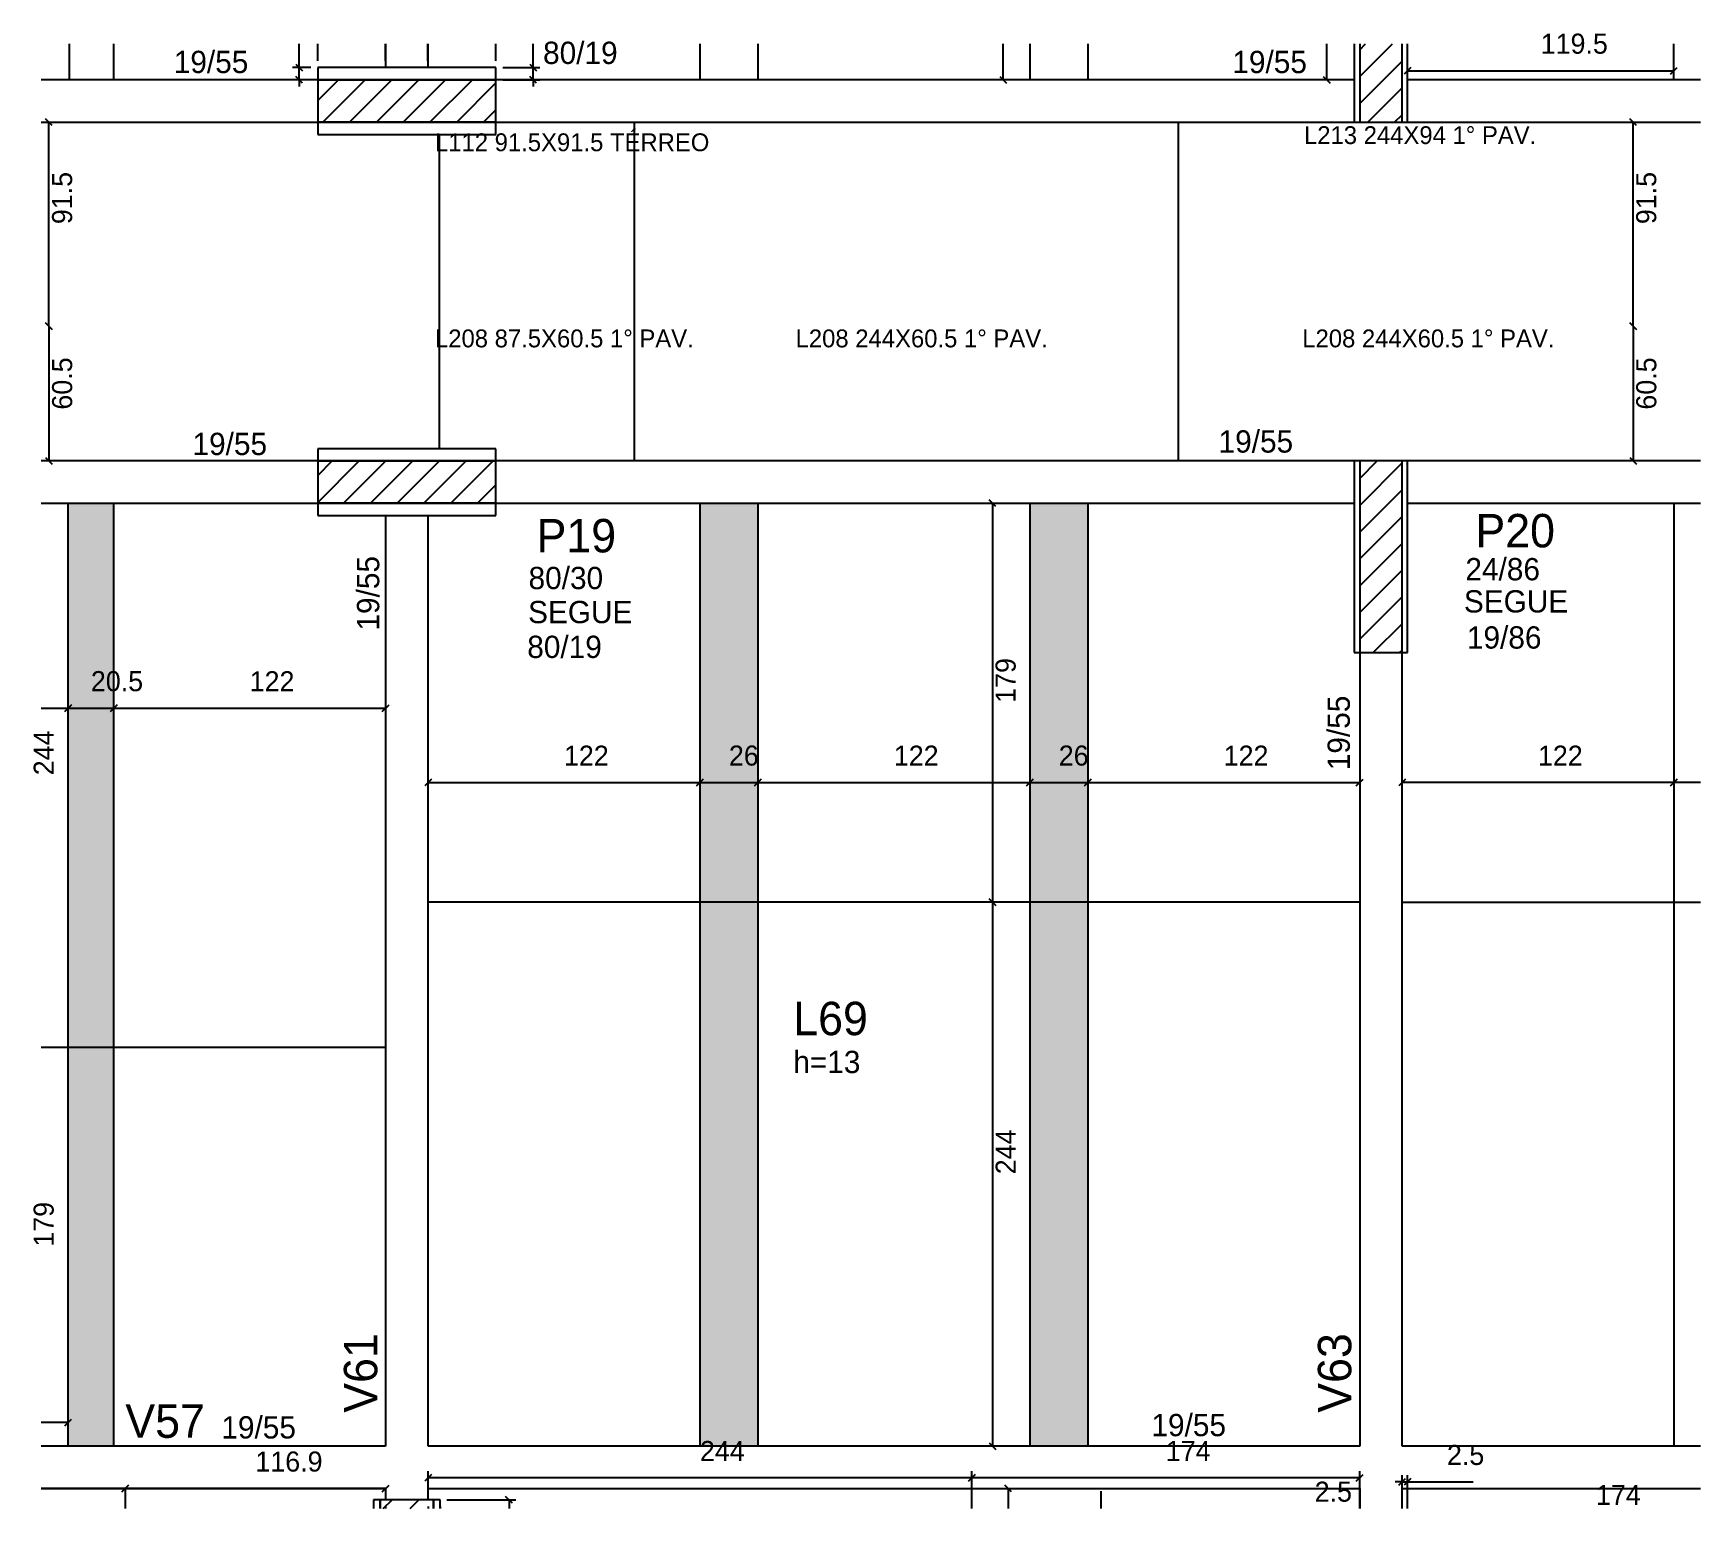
# Model space of a CAD drawing. Header units: metres. Extents: x 4087 to 4835, y 2056 to 2718.
import ezdxf

# ---------------------------------------------------------------- set-up
doc = ezdxf.new("R2010")
doc.units = ezdxf.units.M
for name, color, linetype in [('3', 7, 'Continuous'), ('4', 7, 'Continuous'), ('7', 7, 'Continuous'), ('AUX00', 7, 'Continuous'), ('Hachura', 7, 'Continuous'), ('Painéis', 7, 'Continuous')]:
    doc.layers.add(name, color=color, linetype=linetype)

msp = doc.modelspace()

# ---------------------------------------------------------------- hatches: boundary and pattern name
at = {"layer": 'Hachura'}
h = msp.add_hatch(color=7, dxfattribs=at)
h.dxf.hatch_style = 1
h.paths.add_polyline_path([(4102.66, 2084.17), (4123.16, 2084.17), (4123.16, 2507.17), (4102.66, 2507.17), (4102.66, 2084.17)])
h = msp.add_hatch(color=7, dxfattribs=at)
h.dxf.hatch_style = 1
h.paths.add_polyline_path([(4386.16, 2084.17), (4412.16, 2084.17), (4412.16, 2507.17), (4386.16, 2507.17), (4386.16, 2084.17)])
h = msp.add_hatch(color=7, dxfattribs=at)
h.dxf.hatch_style = 1
h.paths.add_polyline_path([(4534.16, 2084.17), (4560.16, 2084.17), (4560.16, 2507.17), (4534.16, 2507.17), (4534.16, 2084.17)])

# ---------------------------------------------------------------- linework, layer by layer
at = {"layer": '3', "color": 3, "lineweight": 25}
for p, q in [((4682.16, 2698.59), (4696.82, 2713.25)), ((4682.16, 2710.61), (4684.8, 2713.25)), ((4682.16, 2686.57), (4701.16, 2705.57)), ((4214.66, 2687.88), (4223.94, 2697.17)), ((4216.96, 2678.17), (4235.96, 2697.17)), ((4228.98, 2678.17), (4247.98, 2697.17)), ((4241, 2678.17), (4260, 2697.17)), ((4253.02, 2678.17), (4272.02, 2697.17)), ((4265.05, 2678.17), (4284.05, 2697.17)), ((4277.07, 2678.17), (4294.66, 2695.75)), ((4685.77, 2678.17), (4701.16, 2693.55)), ((4289.09, 2678.17), (4294.66, 2683.73)), ((4697.79, 2678.17), (4701.16, 2681.53)), ((4214.66, 2507.57), (4233.25, 2526.17)), ((4214.66, 2519.59), (4221.23, 2526.17)), ((4226.27, 2507.17), (4245.27, 2526.17)), ((4238.29, 2507.17), (4257.29, 2526.17)), ((4250.32, 2507.17), (4269.32, 2526.17)), ((4262.34, 2507.17), (4281.34, 2526.17)), ((4274.36, 2507.17), (4293.36, 2526.17)), ((4682.16, 2518.28), (4690.04, 2526.17)), ((4682.16, 2506.26), (4701.16, 2525.26)), ((4286.38, 2507.17), (4294.66, 2515.44)), ((4682.16, 2494.23), (4701.16, 2513.23)), ((4682.16, 2482.21), (4701.16, 2501.21)), ((4682.16, 2470.19), (4701.16, 2489.19)), ((4682.16, 2458.17), (4701.16, 2477.17)), ((4682.16, 2446.15), (4701.16, 2465.15)), ((4688.19, 2440.17), (4701.16, 2453.13)), ((4700.21, 2440.17), (4701.16, 2441.11)), ((4244.07, 2056.15), (4248.09, 2060.17)), ((4256.09, 2056.15), (4260.11, 2060.17)), ((4566.11, 2056.15), (4566.11, 2063.93))]:
    msp.add_line(p, q, dxfattribs=at)
for points in [[(4245.16, 2713.25), (4245.16, 2702.67)], [(4264.16, 2702.67), (4264.16, 2713.25)], [(4214.66, 2697.17), (4090.66, 2697.17)], [(4679.66, 2697.17), (4294.66, 2697.17)], [(4835.15, 2697.17), (4703.66, 2697.17)], [(4090.66, 2678.17), (4214.66, 2678.17)], [(4294.66, 2678.17), (4679.66, 2678.17)], [(4703.66, 2678.17), (4835.15, 2678.17)], [(4214.66, 2526.17), (4090.66, 2526.17)], [(4679.66, 2526.17), (4294.66, 2526.17)], [(4835.15, 2526.17), (4703.66, 2526.17)], [(4090.66, 2507.17), (4214.66, 2507.17)], [(4294.66, 2507.17), (4679.66, 2507.17)], [(4703.66, 2507.17), (4835.15, 2507.17)], [(4245.16, 2501.67), (4245.16, 2084.17)], [(4264.16, 2084.17), (4264.16, 2501.67)], [(4682.16, 2440.17), (4682.16, 2084.17)], [(4701.16, 2084.17), (4701.16, 2440.17)], [(4245.16, 2084.17), (4090.66, 2084.17)], [(4682.16, 2084.17), (4264.16, 2084.17)], [(4835.15, 2084.17), (4701.16, 2084.17)], [(4090.66, 2065.17), (4245.16, 2065.17)], [(4245.16, 2065.17), (4245.16, 2060.17)], [(4264.16, 2065.17), (4682.16, 2065.17)], [(4264.16, 2060.17), (4264.16, 2065.17)], [(4682.16, 2065.17), (4682.16, 2056.15)], [(4701.16, 2065.17), (4835.15, 2065.17)], [(4701.16, 2056.15), (4701.16, 2065.17)]]:
    msp.add_lwpolyline(points, dxfattribs=at)
at = {"layer": '7', "color": 7, "lineweight": 25}
for points in [[(4679.66, 2713.25), (4679.66, 2678.17)], [(4682.16, 2713.25), (4682.16, 2678.17)], [(4701.16, 2678.17), (4701.16, 2713.25)], [(4703.66, 2678.17), (4703.66, 2713.25)], [(4294.66, 2702.67), (4214.66, 2702.67)], [(4214.66, 2702.67), (4214.66, 2697.17)], [(4294.66, 2697.17), (4294.66, 2702.67)], [(4214.66, 2697.17), (4294.66, 2697.17)], [(4294.66, 2697.17), (4214.66, 2697.17)], [(4214.66, 2697.17), (4214.66, 2678.17)], [(4294.66, 2678.17), (4294.66, 2697.17)], [(4294.66, 2678.17), (4214.66, 2678.17)], [(4214.66, 2678.17), (4214.66, 2672.67)], [(4214.66, 2678.17), (4294.66, 2678.17)], [(4294.66, 2672.67), (4294.66, 2678.17)], [(4679.66, 2678.17), (4703.66, 2678.17)], [(4682.16, 2678.17), (4701.16, 2678.17)], [(4214.66, 2672.67), (4294.66, 2672.67)], [(4294.66, 2531.67), (4214.66, 2531.67)], [(4214.66, 2531.67), (4214.66, 2526.17)], [(4294.66, 2526.17), (4294.66, 2531.67)], [(4214.66, 2526.17), (4294.66, 2526.17)], [(4294.66, 2526.17), (4214.66, 2526.17)], [(4214.66, 2526.17), (4214.66, 2507.17)], [(4294.66, 2507.17), (4294.66, 2526.17)], [(4703.66, 2526.17), (4679.66, 2526.17)], [(4679.66, 2526.17), (4679.66, 2440.17)], [(4701.16, 2526.17), (4682.16, 2526.17)], [(4682.16, 2526.17), (4682.16, 2440.17)], [(4701.16, 2440.17), (4701.16, 2526.17)], [(4703.66, 2440.17), (4703.66, 2526.17)], [(4294.66, 2507.17), (4214.66, 2507.17)], [(4214.66, 2507.17), (4214.66, 2501.67)], [(4214.66, 2507.17), (4294.66, 2507.17)], [(4294.66, 2501.67), (4294.66, 2507.17)], [(4214.66, 2501.67), (4294.66, 2501.67)], [(4679.66, 2440.17), (4703.66, 2440.17)], [(4682.16, 2440.17), (4701.16, 2440.17)], [(4242.66, 2060.17), (4239.66, 2060.17)], [(4239.66, 2060.17), (4239.66, 2056.15)], [(4242.66, 2056.15), (4242.66, 2060.17)], [(4266.66, 2060.17), (4242.66, 2060.17)], [(4242.66, 2060.17), (4242.66, 2056.15)], [(4269.66, 2060.17), (4266.66, 2060.17)], [(4266.66, 2060.17), (4266.66, 2056.15)], [(4266.66, 2056.15), (4266.66, 2060.17)], [(4269.66, 2056.15), (4269.66, 2060.17)]]:
    msp.add_lwpolyline(points, dxfattribs=at)
at = {"layer": 'Painéis', "color": 200, "lineweight": 25}
for p, q in [((4103.11, 2713.25), (4103.11, 2697.17)), ((4123.11, 2713.25), (4123.11, 2697.17)), ((4386.13, 2713.25), (4386.13, 2697.19)), ((4412.13, 2713.25), (4412.13, 2697.19)), ((4534.13, 2713.25), (4534.13, 2697.19)), ((4560.13, 2713.25), (4560.13, 2697.19)), ((4823.13, 2697.17), (4823.13, 2713.25)), ((4356.66, 2678.17), (4356.66, 2526.17)), ((4600.66, 2678.17), (4600.66, 2526.17)), ((4269.16, 2672.67), (4269.16, 2531.67)), ((4102.66, 2084.17), (4102.66, 2507.17)), ((4123.16, 2084.17), (4123.16, 2507.17)), ((4386.16, 2507.17), (4386.16, 2084.17)), ((4412.16, 2507.17), (4412.16, 2084.17)), ((4534.16, 2507.17), (4534.16, 2084.17)), ((4560.16, 2507.17), (4560.16, 2084.17)), ((4823.15, 2507.17), (4823.15, 2084.17)), ((4682.06, 2328.17), (4264.06, 2328.17)), ((4701.25, 2328.17), (4835.15, 2328.17)), ((4090.66, 2263.17), (4245.16, 2263.17)), ((4128.29, 2065.17), (4128.29, 2056.15)), ((4508.16, 2056.15), (4508.16, 2065.17))]:
    msp.add_line(p, q, dxfattribs=at)
at = {"layer": 'Painéis', "color": 4, "lineweight": 25}
for p, q in [((4206.31, 2702.67), (4206.31, 2713.25)), ((4214.66, 2705.67), (4214.66, 2713.25)), ((4245.15, 2705.67), (4245.15, 2713.25)), ((4264.15, 2705.67), (4264.15, 2713.25)), ((4294.66, 2705.67), (4294.66, 2713.25)), ((4311.4, 2702.67), (4311.4, 2713.25)), ((4522.2, 2697.17), (4522.2, 2713.25)), ((4667.35, 2713.25), (4667.35, 2697.17)), ((4211.66, 2702.67), (4203.31, 2702.67)), ((4206.31, 2697.17), (4206.31, 2702.67)), ((4297.66, 2702.67), (4314.4, 2702.67)), ((4311.4, 2697.17), (4311.4, 2702.67)), ((4703.66, 2701.25), (4823.13, 2701.25)), ((4211.66, 2697.17), (4203.31, 2697.17)), ((4206.31, 2697.17), (4206.31, 2694.17)), ((4297.66, 2697.17), (4314.4, 2697.17)), ((4311.4, 2697.17), (4311.4, 2694.17)), ((4676.66, 2697.17), (4664.35, 2697.17)), ((4094.09, 2586.67), (4094.09, 2678.17)), ((4804.85, 2586.67), (4804.85, 2678.17)), ((4094.09, 2586.67), (4094.09, 2526.17)), ((4804.85, 2586.67), (4804.85, 2526.17)), ((4517.42, 2507.17), (4517.42, 2328.17)), ((4090.66, 2415.29), (4102.66, 2415.29)), ((4102.66, 2415.29), (4123.16, 2415.29)), ((4123.16, 2415.29), (4245.16, 2415.29)), ((4264.16, 2381.92), (4386.16, 2381.92)), ((4386.16, 2381.92), (4412.16, 2381.92)), ((4412.16, 2381.92), (4534.16, 2381.92)), ((4534.16, 2381.92), (4560.16, 2381.92)), ((4560.16, 2381.92), (4682.16, 2381.92)), ((4823.15, 2381.92), (4701.16, 2381.92)), ((4835.15, 2381.92), (4823.15, 2381.92)), ((4517.42, 2328.17), (4517.42, 2084.17)), ((4102.66, 2094.78), (4090.66, 2094.78)), ((4102.66, 2087.17), (4102.66, 2097.78)), ((4264.16, 2063.68), (4264.16, 2072.94)), ((4508.16, 2056.15), (4508.16, 2072.94)), ((4682.16, 2056.15), (4682.16, 2072.94)), ((4128.29, 2065.17), (4090.66, 2065.17)), ((4245.16, 2065.17), (4128.29, 2065.17)), ((4508.16, 2069.94), (4264.16, 2069.94)), ((4682.16, 2069.94), (4508.16, 2069.94)), ((4524.44, 2065.17), (4524.44, 2056.15)), ((4526.68, 2065.17), (4527.44, 2065.17)), ((4701.16, 2068.15), (4698.16, 2068.15)), ((4701.16, 2056.15), (4701.16, 2071.15)), ((4701.16, 2068.15), (4703.66, 2068.15)), ((4703.66, 2056.15), (4703.66, 2071.15)), ((4703.66, 2068.15), (4733.01, 2068.15)), ((4239.66, 2057.17), (4239.66, 2056.15)), ((4245.16, 2057.17), (4245.16, 2056.15)), ((4264.16, 2057.17), (4264.16, 2056.15)), ((4269.66, 2057.17), (4269.66, 2056.15)), ((4272.66, 2060.17), (4303.5, 2060.17)), ((4300.5, 2060.17), (4300.5, 2056.15))]:
    msp.add_line(p, q, dxfattribs=at)
at = {"layer": 'Painéis', "color": 0, "lineweight": 25}
for p, q in [((4204.81, 2704.17), (4207.81, 2701.17)), ((4309.9, 2704.17), (4312.9, 2701.17)), ((4705.16, 2702.75), (4702.16, 2699.75)), ((4821.63, 2699.75), (4824.63, 2702.75)), ((4207.81, 2695.67), (4204.81, 2698.67)), ((4312.9, 2695.67), (4309.9, 2698.67)), ((4520.7, 2698.67), (4523.7, 2695.67)), ((4665.85, 2698.67), (4668.85, 2695.67)), ((4095.59, 2676.67), (4092.59, 2679.67)), ((4806.35, 2676.67), (4803.35, 2679.67)), ((4092.59, 2588.17), (4095.59, 2585.17)), ((4095.59, 2585.17), (4092.59, 2588.17)), ((4803.35, 2588.17), (4806.35, 2585.17)), ((4806.35, 2585.17), (4803.35, 2588.17)), ((4092.59, 2527.67), (4095.59, 2524.67)), ((4803.35, 2527.67), (4806.35, 2524.67)), ((4518.92, 2505.67), (4515.92, 2508.67)), ((4101.16, 2413.79), (4104.16, 2416.79)), ((4104.16, 2416.79), (4101.16, 2413.79)), ((4121.66, 2413.79), (4124.66, 2416.79)), ((4124.66, 2416.79), (4121.66, 2413.79)), ((4243.66, 2413.79), (4246.66, 2416.79)), ((4265.66, 2383.42), (4262.66, 2380.42)), ((4384.66, 2380.42), (4387.66, 2383.42)), ((4387.66, 2383.42), (4384.66, 2380.42)), ((4410.66, 2380.42), (4413.66, 2383.42)), ((4413.66, 2383.42), (4410.66, 2380.42)), ((4532.66, 2380.42), (4535.66, 2383.42)), ((4535.66, 2383.42), (4532.66, 2380.42)), ((4558.66, 2380.42), (4561.66, 2383.42)), ((4561.66, 2383.42), (4558.66, 2380.42)), ((4680.66, 2380.42), (4683.66, 2383.42)), ((4702.66, 2383.42), (4699.66, 2380.42)), ((4824.65, 2383.42), (4821.65, 2380.42)), ((4821.65, 2380.42), (4824.65, 2383.42)), ((4515.92, 2329.67), (4518.92, 2326.67)), ((4518.92, 2326.67), (4515.92, 2329.67)), ((4101.16, 2093.28), (4104.16, 2096.28)), ((4515.92, 2085.67), (4518.92, 2082.67)), ((4129.79, 2066.67), (4126.79, 2063.67)), ((4126.79, 2063.67), (4129.79, 2066.67)), ((4243.66, 2063.67), (4246.66, 2066.67)), ((4265.66, 2071.44), (4262.66, 2068.44)), ((4509.66, 2071.44), (4506.66, 2068.44)), ((4506.66, 2068.44), (4509.66, 2071.44)), ((4525.94, 2063.67), (4522.94, 2066.67)), ((4680.66, 2068.44), (4683.66, 2071.44)), ((4699.66, 2066.65), (4702.66, 2069.65)), ((4705.16, 2069.65), (4702.16, 2066.65)), ((4302, 2058.67), (4299, 2061.67))]:
    msp.add_line(p, q, dxfattribs=at)

# ---------------------------------------------------------------- texts
at = {"layer": '3', "color": 3, "lineweight": 25}
for s, p in [('19/55', (4150.09, 2700.19)), ('80/19', (4315.78, 2704.27)), ('19/55', (4625.03, 2700.17)), ('19/55', (4158.49, 2528.82)), ('19/55', (4618.85, 2529.92)), ('80/30', (4309.27, 2468.66)), ('24/86', (4729.59, 2472.63)), ('SEGUE', (4309.06, 2453.39)), ('SEGUE', (4728.92, 2458.18)), ('80/19', (4308.69, 2437.78)), ('19/86', (4730.27, 2441.99)), ('h=13', (4428.04, 2251.55)), ('19/55', (4171.44, 2087.61)), ('19/55', (4588.73, 2088.65))]:
    msp.add_text(s, height=10, dxfattribs=at).set_placement(p)
for p in [(4242.28, 2450.08), (4677.75, 2387.43)]:
    msp.add_text('19/55', height=10, rotation=90, dxfattribs=at).set_placement(p)
at = {"layer": '4', "color": 4, "lineweight": 25}
for s, p in [('P19', (4312.87, 2485.15)), ('P20', (4734.09, 2487.4)), ('L69', (4428.04, 2268.55)), ('V57', (4128.35, 2087.92))]:
    msp.add_text(s, height=15, dxfattribs=at).set_placement(p)
for s, p in [('V61', (4241.41, 2099.17)), ('V63', (4678.41, 2099.17))]:
    msp.add_text(s, height=15, rotation=90, dxfattribs=at).set_placement(p)
at = {"layer": 'AUX00', "color": 7, "lineweight": 25}
for s, p in [('L112^J91.5X91.5^JTÉRREO', (4267.29, 2665.14)), ('L213^J244X94^J1° PAV.', (4657.19, 2668.35)), ('L208^J87.5X60.5^J1° PAV.', (4267.29, 2577.15)), ('L208^J244X60.5^J1° PAV.', (4429.08, 2577.15)), ('L208^J244X60.5^J1° PAV.', (4656.41, 2577.15))]:
    msp.add_text(s, height=8, dxfattribs=at).set_placement(p)
at = {"layer": 'Painéis', "color": 240, "lineweight": 25}
for s, p in [('119.5', (4763.39, 2708.88)), ('20.5', (4112.91, 2422.89)), ('122', (4184.16, 2422.84)), ('122', (4325.16, 2389.47)), ('26', (4399.16, 2389.51)), ('122', (4473.16, 2389.47)), ('26', (4547.16, 2389.51)), ('122', (4621.16, 2389.47)), ('122', (4762.15, 2389.47)), ('116.9', (4186.72, 2072.78)), ('244', (4386.16, 2077.51)), ('174', (4595.16, 2077.51)), ('2.5', (4721.33, 2075.74)), ('2.5', (4661.98, 2059.27)), ('174', (4788.16, 2057.8))]:
    msp.add_text(s, height=9, dxfattribs=at).set_placement(p)
for s, p in [('91.5', (4104.47, 2632.42)), ('91.5', (4815.22, 2632.42)), ('60.5', (4104.49, 2549.21)), ('60.5', (4815.25, 2549.21)), ('179', (4527.82, 2417.67)), ('244', (4096.25, 2385.17)), ('244', (4527.85, 2206.17)), ('179', (4096.22, 2173.67))]:
    msp.add_text(s, height=9, rotation=90, dxfattribs=at).set_placement(p)

doc.saveas('drawing.dxf')
